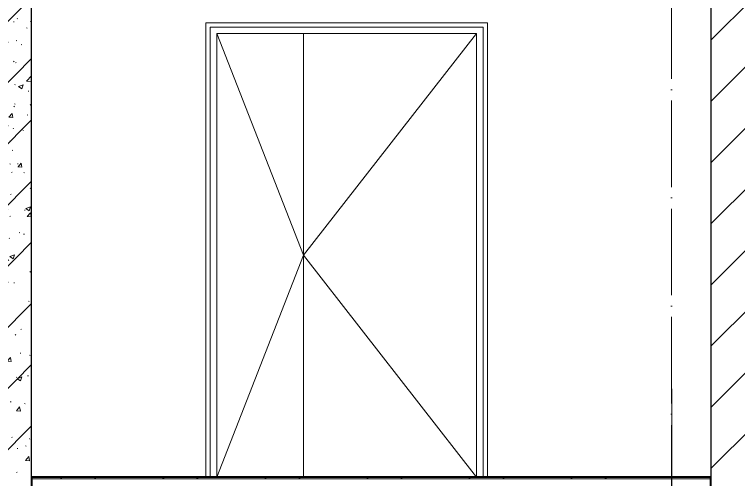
# Model space of a CAD drawing. Header units: millimetres. Extents: x -2951072 to 8268522, y -652067 to -630209.
# Drawn here: x 2671491 to 2674836, y -644132 to -641982 of the extents above; entities that cross this region are included whole.
import ezdxf

# ---------------------------------------------------------------- set-up
doc = ezdxf.new("R2010")
doc.units = ezdxf.units.MM
doc.header["$LTSCALE"] = 20
doc.linetypes.add('_ШПТ__20_т__2_5__Линия сетки', pattern=[25, 20, -2.5, 0, -2.5])
doc.linetypes.add('CENTER', pattern=[50.8, 31.75, -6.35, 6.35, -6.35])
doc.layers.get('0').update_dxf_attribs({"lineweight": 0})
doc.layers.add('PDF __PP_Axis', color=7, linetype='Continuous')
for name, color, linetype, lineweight, true_color in [('Двери', 7, 'Continuous', 9, 0x804000), ('Каркас_Импост', 7, 'Continuous', 9, 0x804000), ('Монтажный зазор', 7, 'Continuous', 9, 0x804000), ('Открывание', 7, 'Continuous', 9, 0x373737), ('Панель', 7, 'Continuous', 9, 0x804000)]:
    doc.layers.add(name, color=color, linetype=linetype, lineweight=lineweight, true_color=true_color)
for name, color, linetype, lineweight in [('Общие ребра', 7, 'Continuous', 18), ('ОСИ', 251, 'CENTER', 18), ('Перекрытия', 7, 'Continuous', 18), ('Стены', 7, 'Continuous', 18), ('Стены разрез', 7, 'Continuous', 30), ('Стены штриховка', 7, 'Continuous', 30)]:
    doc.layers.add(name, color=color, linetype=linetype, lineweight=lineweight)

# ---------------------------------------------------------------- blocks, each defined once
blk = doc.blocks.new('101_Дверь_Двупольная_Стальная_Противопожарная_ГОСТ Р 57327-2016 - ДПС_02_2080-1260_800__Пр_EI 30_П-1505675-_О__Р__1-1_')
at = {"layer": 'Каркас_Импост', "color": 7}
for p, q in [((38130, 2080), (36870, 2080)), ((36870, 2080), (36870, 0)), ((38130, 2080), (38130, 0)), ((36900, 2050), (38100, 2050)), ((36900, 0), (36900, 2050)), ((38100, 2050), (38100, 0))]:
    blk.add_line(p, q, dxfattribs=at)
at = {"layer": 'Монтажный зазор', "color": 7}
for p, q in [((38150, 2100), (36850, 2100)), ((36850, 2100), (36850, 0)), ((36870, 0), (36870, 2080)), ((36870, 2080), (38130, 2080)), ((38130, 2080), (38130, 0)), ((38150, 0), (38150, 2100))]:
    blk.add_line(p, q, dxfattribs=at)
at = {"layer": 'Открывание', "color": 7}
for p, q in [((37300, 1025), (36900, 2050)), ((37300, 1025), (38100, 2050)), ((36900, 0), (37300, 1025)), ((38100, 0), (37300, 1025))]:
    blk.add_line(p, q, dxfattribs=at)
at = {"layer": 'Панель', "color": 7}
for p, q in [((36900, 0), (36900, 2050)), ((37300, 2050), (36900, 2050)), ((37300, 0), (37300, 2050)), ((38100, 2050), (37300, 2050)), ((37300, 2050), (37300, 0)), ((38100, 2050), (38100, 0))]:
    blk.add_line(p, q, dxfattribs=at)
blk = doc.blocks.new('фундам')
at = {"layer": 'PDF __PP_Axis', "lineweight": 9}
blk.add_lwpolyline([(171365.7, 57767.3), (171365.7, 59058.7)], dxfattribs=at)

msp = doc.modelspace()

# ---------------------------------------------------------------- hatches: boundary and pattern name
h = msp.add_hatch()
h.set_pattern_fill('FP_3', color=256, style=0, pattern_type=2)
h.set_pattern_definition([(45, (2661682.52, -643812.97), (-141.4214, 141.4214), [])])
h.paths.add_polyline_path([(2674707.8, -644220.2), (2674907.3, -644220.2), (2674907.3, -640430.2), (2674707.8, -640430.2), (2674707.8, -643929.7)])
at = {"layer": 'Перекрытия', "lineweight": 9}
h = msp.add_hatch(dxfattribs=at)
h.set_pattern_fill('FP_4', color=256, style=0, pattern_type=2)
h.set_pattern_definition([(45, (2661175.67, -643812.97), (-235.732, 235.732), []), (45, (2661332.83, -643812.97), (-235.732, 235.732), [])])
h.paths.add_polyline_path([(2671570.5, -644128.2), (2674250.5, -644128.2), (2674250.5, -644120.2), (2671570.5, -644120.2)], flags=0)
at = {"layer": 'Стены штриховка', "lineweight": 9}
h = msp.add_hatch(dxfattribs=at)
h.set_pattern_fill('FP_2', color=256, style=0, pattern_type=2)
h.set_pattern_definition([(50, (2661175.67, -643812.97), (218.6212, -19.1268), [22.86, -251.46]), (355, (2661175.67, -643812.97), (-42.292, 229.2684), [18.288, -201.168]), (100.451, (2661193.9, -643814.56), (176.331, 210.1396), [19.428, -213.708]), (46.184, (2661175.67, -643752), (325.295, -50.4516), [34.29, -377.19]), (96.636, (2661202.78, -643756.2), (284.883, 296.913), [29.142, -320.562]), (351.184, (2661175.67, -643752), (284.886, 296.911), [27.432, -301.752]), (21, (2661206.15, -643767.25), (181.9375, -122.7183), [22.86, -251.46]), (326, (2661206.15, -643767.25), (74.162, 221.026), [18.288, -201.168]), (71.451, (2661221.31, -643777.48), (256.1003, 98.3053), [19.428, -213.708]), (37.5, (2661175.67, -643812.97), (3.7064, 101.4659), [3.353, -195.377, 3.353, -200.863, -201.93]), (37.5, (2661175.67, -643812.97), (3.7064, 101.4659), [-402.946, 3.353, -198.577]), (7.5, (2661175.67, -643812.97), (80.1836, 120.2165), [3.353, -113.081, 3.353, -190.805, -76.962]), (7.5, (2661175.67, -643812.97), (80.1836, 120.2165), [-310.591, 3.353, -73.609]), (327.5, (2661107.7, -643812.97), (162.70865, -6.875), [3.353, -72.847, 3.353, -234.391, -315.468]), (327.5, (2661107.7, -643812.97), (162.70865, -6.875), [-313.944, 3.353, -312.115]), (317.5, (2661077.22, -643812.97), (177.7547, 30.5118), [3.353, -95.707, 3.353, -154.534, -224.028]), (317.5, (2661077.22, -643812.97), (177.7547, 30.5118), [-256.946, 3.353, -220.675])])
h.paths.add_polyline_path([(2671570.5, -644220.2), (2671570.5, -640430.2), (2671420.5, -640430.2), (2671420.5, -644220.2), (2671506, -644220.2)], flags=0)
h = msp.add_hatch(dxfattribs=at)
h.set_pattern_fill('FP_3', color=256, style=0, pattern_type=2)
h.set_pattern_definition([(45, (2661175.67, -643812.97), (-141.4214, 141.4214), [])])
h.paths.add_polyline_path([(2671570.5, -644220.2), (2671570.5, -640430.2), (2671420.5, -640430.2), (2671420.5, -644220.2), (2671506, -644220.2)], flags=0)

# ---------------------------------------------------------------- linework, layer by layer
at = {"layer": 'Общие ребра'}
msp.add_line((2674707.8, -644128.2), (2671570.5, -644128.2), dxfattribs=at)
at = {"layer": 'ОСИ', "linetype": '_ШПТ__20_т__2_5__Линия сетки'}
msp.add_line((2674525.5, -646280.4), (2674525.5, -634693), dxfattribs=at)
at = {"layer": 'Перекрытия', "lineweight": 40}
for p, q in [((2674707.8, -644120.2), (2671570.5, -644120.2)), ((2671570.5, -644120.2), (2671570.5, -644220.2)), ((2674707.8, -644220.2), (2674707.8, -644120.2))]:
    msp.add_line(p, q, dxfattribs=at)
at = {"layer": 'Стены'}
for p, q in [((2672375.5, -644120.2), (2672375.5, -642020.2)), ((2672375.5, -642020.2), (2673675.5, -642020.2)), ((2673675.5, -642020.2), (2673675.5, -644120.2))]:
    msp.add_line(p, q, dxfattribs=at)
at = {"layer": 'Стены разрез'}
for p, q in [((2671570.5, -644120.2), (2671570.5, -640430.2)), ((2674707.8, -640430.2), (2674707.8, -644120.2))]:
    msp.add_line(p, q, dxfattribs=at)

# ---------------------------------------------------------------- block references
msp.add_blockref('фундам', (2503162.1, -702770.8))
at = {"layer": 'Двери', "color": 7}
msp.add_blockref('101_Дверь_Двупольная_Стальная_Противопожарная_ГОСТ Р 57327-2016 - ДПС_02_2080-1260_800__Пр_EI 30_П-1505675-_О__Р__1-1_', (2635525.5, -644120.2), dxfattribs=at)

doc.saveas('drawing.dxf')
